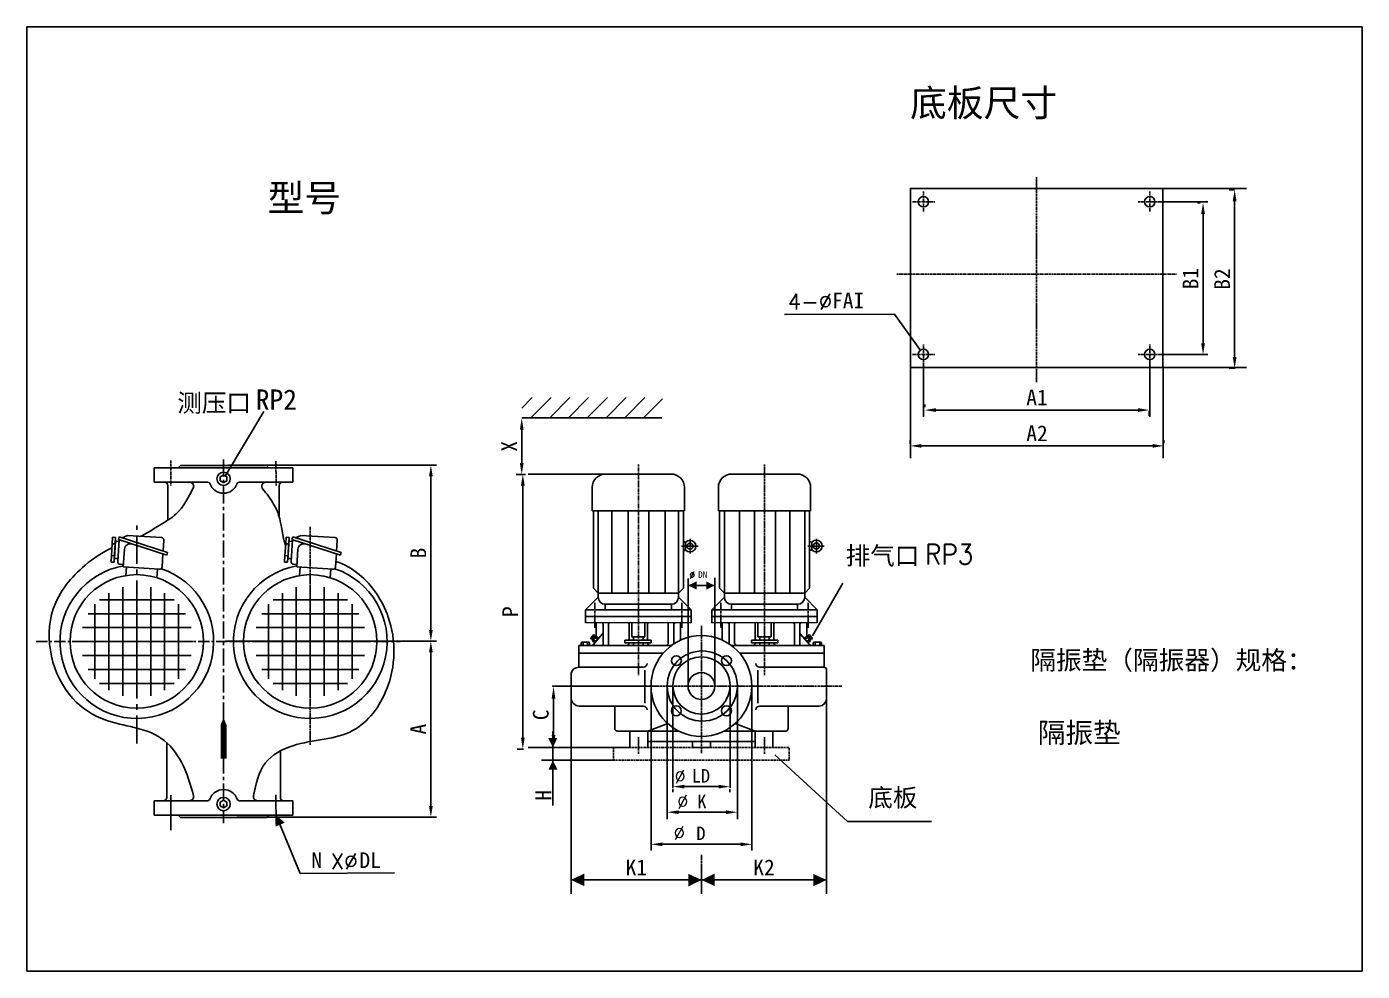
# Model space of a CAD drawing. Extents: x 1620 to 2878, y -792 to 791.
# Drawn here: x 2261.4 to 2558.4, y 570.2 to 780.2 of the extents above; entities that cross this region are included whole.
import ezdxf
from ezdxf.enums import TextEntityAlignment as Align

# ---------------------------------------------------------------- set-up
doc = ezdxf.new("R2010")
doc.units = 0
doc.header["$MEASUREMENT"] = 0
for name, pattern in [('ACAD_ISO05W100', [34, 24, -3, 0.5, -3, 0.5, -3]), ('CENTER', [2, 1.25, -0.25, 0.25, -0.25]), ('DASHED', [0.75, 0.5, -0.25])]:
    doc.linetypes.add(name, pattern=pattern)
doc.layers.get('0').update_dxf_attribs({"linetype": 'CONTINUOUS'})
doc.layers.get('DEFPOINTS').update_dxf_attribs({"linetype": 'CONTINUOUS'})
for name, color, linetype in [('2', 1, 'CONTINUOUS'), ('GEVACTIVE', 2, 'CONTINUOUS'), ('LAYER1', 7, 'ACAD_ISO05W100'), ('PMX0', 6, 'CONTINUOUS'), ('TEXT', 3, 'CONTINUOUS'), ('YHCENTER', 4, 'CENTER'), ('YHDIM', 1, 'CONTINUOUS'), ('YHSOLID', 7, 'CONTINUOUS')]:
    doc.layers.add(name, color=color, linetype=linetype)
doc.styles.add('HZTXT', font='txt.shx', dxfattribs={"bigfont": 'hztxt.shx'})
doc.styles.get("Standard").update_dxf_attribs({"font": 'SimSun.ttf', "width": 0.6})
doc.styles.add('TXT', font='txt.shx', dxfattribs={"width": 0.9})

# ---------------------------------------------------------------- blocks, each defined once
blk = doc.blocks.new('A2')
at = {"color": 1, "linetype": 'ByBlock', "ltscale": 0.2}
blk.add_solid([(-0.63, -0.307), (-0.63, 0.293), (0, 0)], dxfattribs=at)
at = {"layer": 'TEXT', "color": 1, "ltscale": 0.2}
blk.add_line((0, 0), (-1.081, 0), dxfattribs=at)

msp = doc.modelspace()

# ---------------------------------------------------------------- hatches: boundary and pattern name
at = {"layer": 'PMX0', "ltscale": 0.2}
h = msp.add_hatch(dxfattribs=at)
h.set_pattern_fill('ANSI31', color=256, scale=0.93, style=0)
h.set_pattern_definition([(45, (1836.2412, 226.9424), (-2.08791, 2.08791), [])])
h.paths.add_polyline_path([(2402.75829, 697.70691), (2371.50903, 697.70691), (2371.50903, 693.24718), (2402.75829, 693.24718)])

# ---------------------------------------------------------------- linework, layer by layer
for p, q in [((2558.39839, 780.17687), (2261.39839, 780.17687)), ((2261.39839, 780.17687), (2261.39839, 570.17687)), ((2558.39839, 570.17687), (2558.39839, 780.17687)), ((2513.71371, 707.33268), (2524.07168, 707.33268)), ((2261.39839, 570.17687), (2558.39839, 570.17687))]:
    msp.add_line(p, q)
at = {"color": 0, "linetype": 'ByBlock'}
for p, q in [((2514.08854, 744.21258), (2532.66369, 744.21258)), ((2529.95608, 743.89185), (2528.76156, 743.89185)), ((2513.71371, 741.26938), (2524.07168, 741.26938)), ((2522.36239, 741.04652), (2521.73739, 741.04652)), ((2429.88482, 716.21081), (2454.41011, 716.24435)), ((2454.41011, 716.24435), (2460.01796, 708.41741)), ((2460.70514, 707.33268), (2460.88514, 707.33268)), ((2460.79514, 707.24268), (2460.79514, 707.42268)), ((2522.36239, 707.28191), (2521.73739, 707.28191)), ((2457.89908, 704.32699), (2457.89908, 684.21873)), ((2460.79514, 705.02877), (2460.79514, 693.44476)), ((2511.12998, 706.11578), (2511.12998, 693.44476)), ((2514.08854, 704.38949), (2532.66369, 704.38949)), ((2514.13066, 704.32699), (2514.13066, 684.21873)), ((2530.14593, 704.24689), (2528.76156, 704.24689)), ((2461.09876, 695.57714), (2461.09876, 696.20214)), ((2384.81761, 693.24718), (2372.90741, 693.24718)), ((2511.02732, 694.70652), (2511.02732, 693.70214)), ((2457.87144, 687.42053), (2457.87144, 688.23521)), ((2514.25464, 687.61021), (2514.25464, 688.23521)), ((2306.27096, 682.71144), (2352.52493, 682.71144)), ((2371.10181, 680.65626), (2370.22733, 680.65626)), ((2372.34919, 680.65626), (2370.47681, 680.65626)), ((2378.20041, 680.70071), (2377.57541, 680.70071)), ((2307.03144, 643.57827), (2352.52493, 643.57827)), ((2400.16717, 633.59369), (2378.22392, 633.59369)), ((2400.22967, 633.53119), (2400.22967, 597.05725)), ((2403.83031, 633.53119), (2403.83031, 604.01363)), ((2405.06402, 633.53119), (2405.06402, 610.97)), ((2417.81687, 633.77345), (2417.81687, 610.97)), ((2419.42463, 633.53119), (2419.42463, 604.01363)), ((2422.65122, 633.53119), (2422.65122, 597.05725)), ((2371.85024, 619.58381), (2370.47681, 619.58381)), ((2395.47311, 619.89969), (2372.90741, 619.89969)), ((2391.84766, 619.89969), (2378.22392, 619.89969)), ((2405.10577, 610.74944), (2405.10577, 609.97979)), ((2417.74879, 610.70122), (2417.74879, 609.97979)), ((2403.85112, 605.49018), (2403.85112, 606.79021)), ((2419.43774, 605.63483), (2419.43774, 606.79021)), ((2308.17217, 604.44509), (2352.52493, 604.44509)), ((2400.28019, 598.83627), (2400.28019, 599.65413)), ((2422.67088, 599.02913), (2422.67088, 599.65413))]:
    msp.add_line(p, q, dxfattribs=at)
at = {"color": 1, "linetype": 'ByBlock', "ltscale": 0.2}
for p, q in [((2408.4612, 633.48906), (2408.4612, 657.5098)), ((2414.41969, 633.48906), (2414.41969, 657.68686)), ((2408.4612, 655.94107), (2414.41969, 655.94107)), ((2378.40392, 619.89969), (2378.40392, 617.09981)), ((2391.80553, 617.09981), (2375.89292, 617.09981)), ((2378.40392, 613.75181), (2378.40392, 607.05581))]:
    msp.add_line(p, q, dxfattribs=at)
at = {"color": 0, "linetype": 'ByBlock', "ltscale": 2.5}
msp.add_line((2305.51048, 643.57827), (2352.52493, 643.57827), dxfattribs=at)
at = {"color": 1, "linetype": 'ByBlock', "ltscale": 5}
for p, q in [((2382.44078, 633.71243), (2382.44078, 587.37819)), ((2439.24057, 633.99966), (2439.24057, 587.37819)), ((2411.46647, 593.38055), (2411.46647, 587.37819)), ((2387.09078, 590.47819), (2406.81647, 590.47819)), ((2416.11647, 590.47819), (2434.59057, 590.47819))]:
    msp.add_line(p, q, dxfattribs=at)
at = {"color": 0, "linetype": 'ByBlock'}
for points in [[(2460.04235, 708.43488), (2459.99357, 708.39993), (2460.12279, 708.27109)], [(2378.37392, 620.07969), (2378.43392, 620.07969), (2378.40392, 619.89969)]]:
    msp.add_solid(points, dxfattribs=at)
at = {"layer": '2', "ltscale": 5}
for p, q in [((2279.67434, 654.2774), (2279.67434, 632.67929)), ((2282.77434, 655.53859), (2282.77434, 631.4181)), ((2285.87434, 655.93064), (2285.87434, 631.02606)), ((2288.97434, 655.53859), (2288.97434, 631.4181)), ((2292.07434, 654.2774), (2292.07434, 632.67929)), ((2318.25473, 654.2774), (2318.25473, 632.67929)), ((2321.35473, 655.53859), (2321.35473, 631.4181)), ((2324.45473, 655.93064), (2324.45473, 631.02606)), ((2327.55473, 655.53859), (2327.55473, 631.4181)), ((2330.65473, 654.2774), (2330.65473, 632.67929)), ((2276.57434, 651.75902), (2276.57434, 635.19767)), ((2277.59367, 652.77835), (2294.15502, 652.77835)), ((2295.17434, 651.75902), (2295.17434, 635.19767)), ((2315.15473, 651.75902), (2315.15473, 635.19767)), ((2332.7354, 652.77835), (2316.17406, 652.77835)), ((2333.75473, 651.75902), (2333.75473, 635.19767)), ((2275.07529, 649.67835), (2296.6734, 649.67835)), ((2335.25378, 649.67835), (2313.65568, 649.67835)), ((2273.8141, 646.57835), (2297.93459, 646.57835)), ((2336.51498, 646.57835), (2312.39448, 646.57835)), ((2273.42205, 643.47835), (2298.32664, 643.47835)), ((2336.90702, 643.47835), (2312.00244, 643.47835)), ((2273.8141, 640.37835), (2297.93459, 640.37835)), ((2336.51498, 640.37835), (2312.39448, 640.37835)), ((2275.07529, 637.27835), (2296.6734, 637.27835)), ((2335.25378, 637.27835), (2313.65568, 637.27835)), ((2277.59367, 634.17835), (2294.15502, 634.17835)), ((2332.7354, 634.17835), (2316.17406, 634.17835))]:
    msp.add_line(p, q, dxfattribs=at)
at = {"layer": 'DEFPOINTS', "color": 0, "linetype": 'ByBlock', "ltscale": 0.2}
for p in [(2514.02604, 744.21258), (2513.65121, 741.26938), (2511.12998, 707.34681), (2513.65121, 707.33268), (2457.89908, 704.38949), (2460.79514, 705.09127), (2514.02604, 704.38949), (2514.13066, 704.38949), (2408.4612, 633.59369), (2414.41969, 633.59369), (2391.91016, 619.89969), (2378.40392, 617.09981), (2391.91016, 617.09981)]:
    msp.add_point(p, dxfattribs=at)
at = {"layer": 'DEFPOINTS', "color": 0, "linetype": 'ByBlock'}
for p in [(2514.02604, 744.21258), (2530.01156, 743.89185), (2530.58108, 743.89185), (2513.65121, 741.26938), (2522.98739, 741.04652), (2522.98739, 741.04652), (2460.12279, 708.27109), (2513.65121, 707.33268), (2522.98739, 707.28191), (2523.89168, 707.33268), (2457.89908, 704.38949), (2460.79514, 705.09127), (2461.46749, 706.39428), (2511.12998, 706.17828), (2514.02604, 704.38949), (2514.13066, 704.38949), (2530.77093, 704.24689), (2532.48369, 704.38949), (2511.02732, 695.33152), (2371.47733, 693.12002), (2371.47733, 693.12002), (2373.08741, 693.24718), (2379.10969, 693.42613), (2379.10969, 693.42613), (2384.88011, 693.24718), (2461.09876, 694.95214), (2511.02732, 694.95214), (2511.12998, 693.62476), (2457.87144, 686.79553), (2514.25464, 686.98521), (2514.25464, 686.98521), (2514.13066, 684.39873), (2305.64596, 682.71144), (2314.68951, 682.66167), (2351.27493, 682.71144), (2371.72681, 680.65626), (2371.72681, 680.65626), (2372.97419, 680.65626), (2378.82541, 680.70071), (2378.82541, 680.70071), (2379.10969, 680.70071), (2397.30714, 680.72261), (2397.41177, 680.72261), (2397.412, 680.72261), (2425.46912, 680.72261), (2304.88548, 643.57827), (2306.40644, 643.57827), (2344.49563, 643.47835), (2344.49563, 643.47835), (2351.27493, 643.57827), (2378.54113, 633.26402), (2378.82541, 633.26402), (2379.10969, 633.26402), (2400.22967, 633.59369), (2400.22967, 633.59369), (2403.83031, 633.59369), (2405.06402, 633.59369), (2417.81687, 633.83595), (2419.42463, 633.59369), (2422.65122, 633.59369), (2372.47524, 619.58381), (2373.08741, 619.89969), (2378.40392, 619.89969), (2378.54113, 620.19762), (2391.91016, 619.89969), (2395.53561, 619.89969), (2405.10577, 611.37444), (2417.74879, 611.32622), (2417.74879, 611.22979), (2417.81687, 611.15), (2307.54717, 604.44509), (2314.68951, 604.36104), (2403.83031, 604.19363), (2403.85112, 604.86518), (2419.43774, 605.54021), (2419.43774, 605.00983), (2400.28019, 598.21127), (2422.65122, 597.23725), (2422.67088, 598.40413), (2422.67088, 598.40413)]:
    msp.add_point(p, dxfattribs=at)
at = {"layer": 'DEFPOINTS', "color": 0, "linetype": 'ByBlock', "ltscale": 5}
for p in [(2439.24057, 633.99966), (2411.46647, 593.38055), (2411.46647, 593.38055), (2411.46647, 590.47819), (2439.24057, 590.47819)]:
    msp.add_point(p, dxfattribs=at)
at = {"layer": 'GEVACTIVE', "ltscale": 5}
for p, q in [((2289.74588, 682.10099), (2305.16454, 682.10099)), ((2289.74588, 678.92381), (2289.74588, 682.10099)), ((2295.633, 682.66167), (2295.07233, 682.10099)), ((2295.633, 682.66167), (2305.16454, 682.66167)), ((2314.68951, 682.66167), (2305.15797, 682.66167)), ((2320.57663, 682.10099), (2305.15797, 682.10099)), ((2314.68951, 682.66167), (2315.25019, 682.10099)), ((2320.57663, 678.92381), (2320.57663, 682.10099)), ((2390.14561, 680.72261), (2404.67793, 680.72261)), ((2432.73527, 680.72261), (2418.20296, 680.72261)), ((2289.74588, 678.92381), (2301.46425, 678.92381)), ((2292.76888, 678.17624), (2292.76888, 670.47275)), ((2301.68914, 678.92381), (2301.46425, 678.92381)), ((2320.57663, 678.92381), (2308.63993, 678.92381)), ((2317.5602, 678.17624), (2317.5602, 671.11042)), ((2387.15366, 672.53863), (2387.15366, 677.73066)), ((2407.66987, 677.73066), (2407.66987, 672.53863)), ((2415.21101, 677.73066), (2415.21101, 672.53863)), ((2435.72722, 672.53863), (2435.72722, 677.73066)), ((2407.66987, 672.53863), (2387.15366, 672.53863)), ((2387.40386, 655.32971), (2387.40386, 672.53863)), ((2388.47851, 653.35935), (2388.47851, 672.53863)), ((2391.51963, 654.25553), (2391.51963, 672.53863)), ((2395.15591, 654.34591), (2395.15591, 672.53863)), ((2399.76777, 654.25817), (2399.76777, 672.53951)), ((2403.40405, 654.25553), (2403.40405, 672.45178)), ((2406.34549, 653.35647), (2406.34549, 672.53863)), ((2407.41968, 672.53863), (2407.41968, 655.32971)), ((2415.21101, 672.53863), (2435.72722, 672.53863)), ((2415.46121, 672.53863), (2415.46121, 655.32971)), ((2416.53539, 653.35935), (2416.53539, 672.53863)), ((2416.53539, 653.35647), (2416.53539, 672.53863)), ((2419.90034, 654.34591), (2419.90034, 672.62901)), ((2423.27055, 654.25729), (2423.27055, 672.54039)), ((2427.88242, 654.34591), (2427.88242, 672.62901)), ((2431.07525, 654.25729), (2431.07525, 672.54039)), ((2434.40238, 653.35647), (2434.40238, 672.53863)), ((2434.40238, 653.35935), (2434.40238, 672.53863)), ((2435.47702, 655.32971), (2435.47702, 672.53863)), ((2280.41509, 665.22555), (2280.50358, 666.66211)), ((2280.50358, 666.66211), (2281.17694, 666.62063)), ((2280.83777, 661.11428), (2281.1493, 666.17179)), ((2281.17694, 666.62063), (2280.86542, 661.56312)), ((2280.89047, 661.96979), (2281.12712, 665.81183)), ((2281.12712, 665.81183), (2281.90471, 665.76393)), ((2281.92533, 666.09859), (2281.62693, 661.2542)), ((2281.9895, 666.76491), (2281.79045, 666.14945)), ((2281.79208, 666.15449), (2292.56419, 662.66953)), ((2281.9895, 666.76491), (2292.7397, 663.28703)), ((2283.80531, 667.05758), (2282.58983, 666.57076)), ((2283.80531, 667.05758), (2291.37183, 666.5915)), ((2291.8916, 666.0035), (2291.74411, 663.60912)), ((2318.99222, 665.22477), (2319.08071, 666.66133)), ((2319.08071, 666.66133), (2319.75407, 666.61985)), ((2319.4149, 661.1135), (2319.72642, 666.17101)), ((2319.75407, 666.61985), (2319.44254, 661.56234)), ((2319.46759, 661.96901), (2319.70425, 665.81104)), ((2319.70425, 665.81104), (2320.48184, 665.76314)), ((2320.50245, 666.0978), (2320.20405, 661.25341)), ((2320.56663, 666.76413), (2320.36758, 666.14867)), ((2320.36921, 666.15371), (2331.14131, 662.66874)), ((2320.56663, 666.76413), (2331.31683, 663.28624)), ((2322.38244, 667.05679), (2321.16695, 666.56997)), ((2322.38244, 667.05679), (2329.94896, 666.59072)), ((2330.46872, 666.00272), (2330.32124, 663.60833)), ((2407.8869, 665.54944), (2407.41968, 665.71222)), ((2407.8869, 665.54945), (2407.8869, 664.67901)), ((2435.97224, 665.57434), (2435.50463, 665.73601)), ((2435.97224, 665.57435), (2435.97431, 664.70391)), ((2280.25289, 662.59232), (2280.16441, 661.15576)), ((2280.22, 662.05837), (2280.25289, 662.59232)), ((2280.25289, 662.59232), (2280.41509, 665.22555)), ((2280.92626, 662.55084), (2280.25289, 662.59232)), ((2281.08846, 665.18407), (2280.41509, 665.22555)), ((2283.14749, 664.03227), (2282.88362, 660.06581)), ((2291.70339, 662.94801), (2291.51015, 660.08714)), ((2292.7397, 663.28703), (2292.56418, 662.66952)), ((2318.83002, 662.59154), (2318.74153, 661.15497)), ((2318.79713, 662.05758), (2318.83002, 662.59154)), ((2318.83002, 662.59154), (2318.99222, 665.22477)), ((2319.50338, 662.55006), (2318.83002, 662.59154)), ((2319.66558, 665.18329), (2318.99222, 665.22477)), ((2321.72462, 664.03149), (2321.46075, 660.06503)), ((2330.28052, 662.94723), (2330.08728, 660.08636)), ((2331.31683, 663.28624), (2331.14131, 662.66873)), ((2407.8869, 663.83238), (2407.41968, 663.66959)), ((2407.8869, 663.83237), (2407.8869, 664.70281)), ((2408.56001, 664.69091), (2409.26056, 664.69091)), ((2435.97632, 663.85728), (2435.50948, 663.69339)), ((2435.97632, 663.85727), (2435.97425, 664.72771)), ((2436.64739, 664.7174), (2437.34794, 664.71907)), ((2280.16441, 661.15576), (2280.83777, 661.11428)), ((2281.6401, 661.92362), (2280.89047, 661.96979)), ((2281.6401, 661.98952), (2281.6401, 661.1809)), ((2281.69797, 662.11783), (2281.69797, 661.98952)), ((2282.14669, 660.6662), (2282.92039, 660.61854)), ((2282.88362, 660.06581), (2290.92236, 659.57065)), ((2283.59918, 660.02174), (2283.47301, 658.12519)), ((2290.45975, 659.59915), (2290.32918, 657.63641)), ((2318.74153, 661.15497), (2319.4149, 661.1135)), ((2320.21722, 661.92283), (2319.46759, 661.96901)), ((2320.21722, 661.98874), (2320.21722, 661.18011)), ((2320.2751, 662.11705), (2320.2751, 661.98874)), ((2320.72382, 660.66541), (2321.49752, 660.61776)), ((2321.46075, 660.06503), (2329.49949, 659.56987)), ((2322.1763, 660.02095), (2322.05013, 658.12441)), ((2329.03688, 659.59837), (2328.90631, 657.63563)), ((2436.11889, 644.73511), (2442.92042, 656.42791)), ((2387.40386, 655.32971), (2388.47804, 654.25553)), ((2406.34549, 654.25553), (2388.47804, 654.25553)), ((2388.47851, 655.63006), (2388.47851, 653.35647)), ((2407.41968, 655.32971), (2406.34549, 654.25553)), ((2415.46121, 655.32971), (2416.53539, 654.25553)), ((2416.53539, 654.25553), (2434.40284, 654.25553)), ((2434.40238, 655.63006), (2434.40238, 653.35647)), ((2435.47702, 655.32971), (2434.40284, 654.25553)), ((2388.47851, 653.35647), (2385.68456, 650.55055)), ((2385.68456, 650.55055), (2409.13944, 650.55055)), ((2385.68456, 650.55055), (2385.68456, 649.08978)), ((2390.06309, 651.77189), (2404.76091, 651.77189)), ((2390.06309, 651.77189), (2390.06309, 650.55055)), ((2404.76044, 651.77189), (2404.76044, 650.55055)), ((2406.34549, 653.35647), (2409.13944, 650.55055)), ((2409.13944, 650.55055), (2409.13944, 649.08978)), ((2416.53539, 653.35647), (2413.74144, 650.55055)), ((2437.19633, 650.55055), (2413.74144, 650.55055)), ((2413.74144, 650.55055), (2413.74144, 649.08978)), ((2432.81779, 651.77189), (2418.11998, 651.77189)), ((2418.12044, 651.77189), (2418.12044, 650.55055)), ((2432.81779, 651.77189), (2432.81779, 650.55055)), ((2434.40238, 653.35647), (2437.19633, 650.55055)), ((2437.19633, 650.55055), (2437.19633, 649.08978)), ((2397.412, 649.08978), (2385.68456, 649.08978)), ((2407.79079, 649.08978), (2385.68456, 649.08978)), ((2385.68456, 649.08978), (2409.13944, 649.08978)), ((2385.68456, 649.08978), (2409.13944, 649.08978)), ((2385.68456, 649.08978), (2385.68456, 647.68248)), ((2409.13944, 647.68248), (2385.68456, 647.71032)), ((2388.03004, 647.68248), (2388.03004, 644.63922)), ((2395.3647, 647.71032), (2395.3647, 647.70818)), ((2395.94607, 644.51607), (2395.94607, 647.71032)), ((2397.412, 649.08978), (2400.42637, 649.08978)), ((2398.87793, 647.71032), (2398.87793, 644.51607)), ((2400.42637, 649.08978), (2406.3835, 649.08978)), ((2406.8164, 643.80641), (2406.8164, 647.68524)), ((2407.79079, 649.08978), (2409.13944, 649.08978)), ((2409.13944, 649.08978), (2407.79079, 649.08978)), ((2409.13944, 649.08978), (2409.13944, 647.68248)), ((2437.19633, 649.08978), (2413.74144, 649.08978)), ((2437.19633, 649.08978), (2413.74144, 649.08978)), ((2413.74144, 649.08978), (2415.0901, 649.08978)), ((2415.0901, 649.08978), (2413.74144, 649.08978)), ((2413.74144, 649.08978), (2413.74144, 647.68248)), ((2413.74144, 647.68248), (2437.19633, 647.71032)), ((2415.0901, 649.08978), (2437.19633, 649.08978)), ((2416.06449, 643.80641), (2416.06449, 647.68524)), ((2422.45452, 649.08978), (2416.49739, 649.08978)), ((2425.46888, 649.08978), (2422.45452, 649.08978)), ((2424.00295, 647.71032), (2424.00295, 644.51607)), ((2425.46888, 649.08978), (2437.19633, 649.08978)), ((2426.93481, 644.51607), (2426.93481, 647.71032)), ((2427.51618, 647.71032), (2427.51618, 647.70818)), ((2434.85084, 647.68248), (2434.85084, 644.63922)), ((2437.19633, 649.08978), (2437.19633, 647.68248)), ((2386.73905, 644.17275), (2387.11626, 644.60283)), ((2387.49347, 645.03291), (2387.11626, 644.60283)), ((2387.4737, 644.61348), (2387.27695, 644.78604)), ((2387.69022, 644.86034), (2387.31301, 644.43027)), ((2387.34352, 642.76751), (2389.46147, 645.18231)), ((2387.52546, 644.401), (2387.39088, 644.51904)), ((2387.8133, 644.72918), (2387.4476, 644.31222)), ((2387.49347, 645.03291), (2387.69022, 644.86034)), ((2388.04948, 644.66138), (2387.5544, 644.09692)), ((2387.98381, 644.57962), (2387.8133, 644.72918)), ((2388.58935, 644.18787), (2388.04948, 644.66138)), ((2389.55461, 647.3585), (2389.55461, 642.63968)), ((2389.55461, 647.33066), (2389.55461, 646.96831)), ((2390.74562, 642.63968), (2390.74562, 647.3585)), ((2395.3647, 647.3585), (2395.3647, 643.81581)), ((2395.94607, 644.51607), (2398.87793, 644.51607)), ((2396.35653, 643.81581), (2396.35653, 644.51607)), ((2398.46747, 644.51607), (2398.46747, 643.81581)), ((2399.4593, 647.3585), (2399.4593, 643.81581)), ((2404.07838, 643.22605), (2404.07838, 647.3585)), ((2405.26939, 647.33066), (2405.26939, 642.9915)), ((2417.6115, 647.33066), (2417.6115, 642.9915)), ((2418.80251, 643.22605), (2418.80251, 647.3585)), ((2423.42159, 647.3585), (2423.42159, 643.81581)), ((2426.93481, 644.51607), (2424.00295, 644.51607)), ((2424.41341, 644.51607), (2424.41341, 643.81581)), ((2426.52435, 643.81581), (2426.52435, 644.51607)), ((2427.51618, 647.3585), (2427.51618, 643.81581)), ((2432.13526, 642.63968), (2432.13526, 647.3585)), ((2433.32627, 647.3585), (2433.32627, 642.63968)), ((2433.32627, 647.33066), (2433.32627, 646.96831)), ((2435.53737, 642.76751), (2433.41941, 645.18231)), ((2434.29153, 644.18787), (2434.83141, 644.66138)), ((2434.83141, 644.66138), (2435.32648, 644.09692)), ((2434.89707, 644.57962), (2435.06759, 644.72918)), ((2435.06759, 644.72918), (2435.43329, 644.31222)), ((2435.38741, 645.03291), (2435.19066, 644.86034)), ((2435.19066, 644.86034), (2435.56787, 644.43027)), ((2435.35542, 644.401), (2435.49001, 644.51904)), ((2435.38741, 645.03291), (2435.76462, 644.60283)), ((2435.40718, 644.61348), (2435.60394, 644.78604)), ((2436.14183, 644.17275), (2435.76462, 644.60283)), ((2398.46747, 642.63968), (2384.16986, 642.63968)), ((2384.16986, 642.63968), (2386.2808, 642.63968)), ((2384.16986, 637.78572), (2384.16986, 642.63968)), ((2384.66241, 642.63968), (2386.60917, 642.63968)), ((2384.7045, 643.14426), (2384.70438, 643.14426)), ((2384.70438, 642.63968), (2384.70438, 643.14426)), ((2386.36003, 643.34521), (2384.90423, 643.34521)), ((2384.91155, 643.34521), (2386.36735, 643.34521)), ((2385.14693, 643.14426), (2385.14682, 643.14426)), ((2385.14693, 643.15037), (2385.14693, 642.63968)), ((2386.12465, 643.15037), (2386.12465, 642.63968)), ((2386.56708, 643.14426), (2386.56719, 643.14426)), ((2386.56719, 642.63968), (2386.56719, 643.14426)), ((2386.9358, 644.00019), (2386.73905, 644.17275)), ((2386.9358, 644.00019), (2387.31301, 644.43027)), ((2387.1597, 644.26705), (2386.96295, 644.43962)), ((2387.0819, 643.89527), (2387.4476, 644.31222)), ((2387.25242, 643.74571), (2387.0819, 643.89527)), ((2387.17992, 643.66995), (2387.675, 644.23441)), ((2387.7198, 643.19644), (2387.17992, 643.66995)), ((2387.36973, 644.22345), (2387.23515, 644.34149)), ((2387.95007, 643.45898), (2387.41019, 643.93249)), ((2388.35909, 643.92533), (2387.81921, 644.39884)), ((2394.43392, 643.22943), (2394.43392, 643.81581)), ((2394.43392, 643.81581), (2396.35653, 643.81581)), ((2396.35653, 643.22943), (2394.43392, 643.22943)), ((2395.3647, 643.22943), (2395.3647, 643.22605)), ((2395.67777, 643.22943), (2395.67777, 643.22605)), ((2396.35653, 643.81581), (2400.29764, 643.81581)), ((2400.29764, 643.22943), (2396.35653, 643.22943)), ((2396.35653, 642.63968), (2396.35653, 643.22943)), ((2398.46747, 643.22943), (2398.46747, 642.63968)), ((2404.8184, 642.63968), (2398.46747, 642.63968)), ((2399.14623, 643.22943), (2399.14623, 643.22605)), ((2399.4593, 643.22943), (2399.4593, 643.22605)), ((2400.29764, 643.81581), (2400.29764, 643.22943)), ((2436.60009, 642.63968), (2418.06248, 642.63968)), ((2419.38888, 642.63968), (2424.41341, 642.63968)), ((2426.52435, 643.81581), (2422.58325, 643.81581)), ((2422.58325, 643.81581), (2422.58325, 643.22943)), ((2422.58325, 643.22943), (2426.52435, 643.22943)), ((2423.42159, 643.22943), (2423.42159, 643.22605)), ((2423.73466, 643.22943), (2423.73466, 643.22605)), ((2424.41341, 643.22943), (2424.41341, 642.63968)), ((2424.41341, 642.63968), (2427.78948, 642.63968)), ((2428.44697, 643.81581), (2426.52435, 643.81581)), ((2426.52435, 643.22943), (2428.44697, 643.22943)), ((2426.52435, 642.63968), (2426.52435, 643.22943)), ((2427.20311, 643.22943), (2427.20311, 643.22605)), ((2427.51618, 643.22943), (2427.51618, 643.22605)), ((2430.702, 642.63968), (2427.78948, 642.63968)), ((2428.44697, 643.22943), (2428.44697, 643.81581)), ((2434.5218, 643.92533), (2435.06167, 644.39884)), ((2434.93082, 643.45898), (2435.47069, 643.93249)), ((2435.16108, 643.19644), (2435.70096, 643.66995)), ((2435.70096, 643.66995), (2435.20589, 644.23441)), ((2435.79898, 643.89527), (2435.43329, 644.31222)), ((2435.51115, 644.22345), (2435.64574, 644.34149)), ((2435.94508, 644.00019), (2435.56787, 644.43027)), ((2435.62846, 643.74571), (2435.79898, 643.89527)), ((2435.72775, 644.2363), (2435.9245, 644.40887)), ((2435.94508, 644.00019), (2436.14183, 644.17275)), ((2438.21847, 642.63968), (2436.27172, 642.63968)), ((2436.31381, 643.14426), (2436.31369, 643.14426)), ((2436.31369, 642.63968), (2436.31369, 643.14426)), ((2437.96933, 643.34521), (2436.51353, 643.34521)), ((2436.52086, 643.34521), (2437.97666, 643.34521)), ((2438.71103, 642.63968), (2436.60009, 642.63968)), ((2436.75624, 643.15037), (2436.75624, 642.63968)), ((2437.73396, 643.15037), (2437.73396, 642.63968)), ((2437.73396, 643.14426), (2437.73407, 643.14426)), ((2438.17639, 643.14426), (2438.1765, 643.14426)), ((2438.1765, 642.63968), (2438.1765, 643.14426)), ((2438.70155, 642.63968), (2438.70155, 637.78606)), ((2402.92088, 640.88056), (2384.17933, 640.88056)), ((2419.96, 640.88056), (2438.70155, 640.88056)), ((2382.44078, 630.9903), (2382.44078, 636.43456)), ((2398.53701, 637.78606), (2384.17911, 637.78606)), ((2398.87263, 637.10547), (2398.87263, 629.79874)), ((2424.00826, 637.10547), (2424.00826, 629.79874)), ((2424.34388, 637.78606), (2438.70178, 637.78606)), ((2439.24057, 637.24727), (2439.24057, 630.75204)), ((2398.53701, 629.14371), (2384.28738, 629.14371)), ((2392.15533, 629.14371), (2392.15533, 624.1301)), ((2424.34388, 629.14371), (2437.63223, 629.14371)), ((2430.72555, 629.14371), (2430.72555, 624.1301)), ((2399.51356, 623.59131), (2403.96847, 625.23599)), ((2423.36733, 623.59131), (2418.91241, 625.23599)), ((2292.5284, 608.84647), (2292.5284, 621.00949)), ((2406.37744, 623.59131), (2392.69412, 623.59131)), ((2395.53561, 619.89969), (2395.53561, 623.59304)), ((2399.51356, 619.89969), (2399.51356, 623.59131)), ((2399.51356, 621.28619), (2423.36733, 621.28619)), ((2409.45147, 619.89969), (2409.45147, 621.28619)), ((2413.42942, 619.89969), (2413.42942, 621.28619)), ((2430.18676, 623.59131), (2416.50344, 623.59131)), ((2423.36733, 619.89969), (2423.36733, 623.59131)), ((2427.34528, 619.89969), (2427.34528, 623.59304)), ((2317.80068, 608.84647), (2317.80068, 619.16158)), ((2409.45147, 619.89969), (2413.42942, 619.89969)), ((2316.84129, 602.91554), (2316.82842, 609.38123)), ((2289.74588, 608.0989), (2301.46425, 608.0989)), ((2289.74588, 608.0989), (2289.74588, 604.92172)), ((2301.68914, 608.0989), (2301.46425, 608.0989)), ((2320.57663, 608.0989), (2308.63993, 608.0989)), ((2320.57663, 608.0989), (2320.57663, 604.92172)), ((2289.74588, 604.92172), (2305.16454, 604.92172)), ((2295.633, 604.36104), (2295.07233, 604.92172)), ((2295.633, 604.36104), (2305.16454, 604.36104)), ((2320.57663, 604.92172), (2305.15797, 604.92172)), ((2314.68951, 604.36104), (2305.15797, 604.36104)), ((2314.68951, 604.36104), (2315.25019, 604.92172))]:
    msp.add_line(p, q, dxfattribs=at)
for points in [[(2457.89908, 704.38949), (2514.02604, 704.38949), (2514.02604, 744.21258), (2457.89908, 744.21258)], [(2304.43707, 679.23655), (2305.16454, 678.81654), (2305.89201, 679.23655), (2305.89201, 680.07655), (2305.16454, 680.49656), (2304.43707, 680.07655)], [(2304.43707, 607.78617), (2305.16454, 608.20617), (2305.89201, 607.78617), (2305.89201, 606.94616), (2305.16454, 606.52615), (2304.43707, 606.94616)]]:
    msp.add_lwpolyline(points, close=True, dxfattribs=at)
for centre, radius in [((2305.16454, 679.65655), 1.48293), ((2408.91028, 664.69091), 0.66872), ((2436.99766, 664.71824), 0.66872), ((2285.87434, 643.51301), 14.84239), ((2324.45147, 643.51222), 14.84239), ((2411.44044, 633.59369), 11.21077), ((2411.62747, 633.59369), 7.79716), ((2405.86814, 639.23235), 1.10268), ((2411.44044, 633.71482), 6.37758), ((2417.01275, 639.23235), 1.10268), ((2411.44044, 633.59369), 2.97924), ((2405.85673, 628.07975), 1.10268), ((2417.01275, 628.07975), 1.10268), ((2305.16454, 607.36616), 1.48293)]:
    msp.add_circle(centre, radius, dxfattribs=at)
for centre, radius, start, end in [((2390.14561, 677.73066), 2.99195, 90, 180), ((2404.67793, 677.73066), 2.99195, 0, 90), ((2418.20296, 677.73066), 2.99195, 90, 180), ((2432.73527, 677.73066), 2.99195, 0, 90), ((2292.0213, 678.17624), 0.74757, 360, 90), ((2297.59323, 677.98935), 0.93446, 349.6711867, 90), ((2301.68914, 678.46193), 0.46188, 18.9696893, 90), ((2305.16454, 679.65655), 3.2131, 198.9696893, 341.0303107), ((2308.63993, 678.46193), 0.46188, 90, 161.0303107), ((2314.61648, 677.99253), 0.93128, 90, 219.837461), ((2318.30777, 678.17624), 0.74757, 90, 180), ((2291.33771, 666.03762), 0.55493, 356.4752296, 86.4752296), ((2329.91484, 666.03684), 0.55493, 356.4752296, 86.4752296), ((2407.80251, 665.83757), 0.30024, 286.3257875, 314.0118779), ((2408.91028, 664.69091), 1.29413, 225.9881221, 134.0118779), ((2435.88717, 665.86227), 0.30024, 286.4617851, 314.1478755), ((2436.99766, 664.71824), 1.29413, 226.1241197, 134.1478755), ((2284.42817, 663.95339), 1.28311, 72.0777981, 176.4752296), ((2323.0053, 663.9526), 1.28311, 72.0777981, 176.4752296), ((2407.80251, 663.54424), 0.30024, 45.9881221, 73.6742125), ((2435.89261, 663.56895), 0.30024, 46.1241197, 73.8102101), ((2285.87434, 643.47835), 17.08828, 100.0252529, 71.5077909), ((2282.18081, 661.22008), 0.55493, 176.4752296, 266.4752296), ((2290.95648, 660.12454), 0.55493, 266.4752296, 356.1357942), ((2324.45147, 643.47756), 17.08828, 100.0252529, 71.5077909), ((2320.75794, 661.2193), 0.55493, 176.4752296, 266.4752296), ((2329.5336, 660.12375), 0.55493, 266.4752296, 356.1357942), ((2390.06309, 653.35647), 1.58459, 180, 270), ((2404.76091, 653.35647), 1.58459, 270, 0), ((2418.11998, 653.35647), 1.58459, 180, 270), ((2432.81779, 653.35647), 1.58459, 270, 0), ((2389.20279, 647.3585), 0.35182, 0, 90), ((2391.09745, 647.3585), 0.35182, 90, 180), ((2395.01288, 647.3585), 0.35182, 0, 90), ((2399.81112, 647.3585), 0.35182, 107.6913042, 180), ((2403.72655, 647.3585), 0.35182, 0, 69.8393611), ((2405.62121, 647.33066), 0.35182, 90, 180), ((2417.25967, 647.33066), 0.35182, 0, 90), ((2419.15433, 647.3585), 0.35182, 110.1606389, 180), ((2423.06977, 647.3585), 0.35182, 0, 72.3086958), ((2427.868, 647.3585), 0.35182, 90, 180), ((2431.78344, 647.3585), 0.35182, 0, 90), ((2433.6781, 647.3585), 0.35182, 90, 180), ((2389.17933, 645.42976), 0.37528, 318.7468987, 0), ((2433.70155, 645.42976), 0.37528, 180, 221.2531013), ((2387.06138, 643.01496), 0.37528, 270, 318.7468987), ((2394.77833, 643.22605), 0.58637, 270, 0), ((2400.04567, 643.22605), 0.58637, 180, 270), ((2403.492, 643.22605), 0.58637, 270, 0), ((2405.62121, 642.9915), 0.35182, 180, 186.0473448), ((2417.25967, 642.9915), 0.35182, 353.9526552, 0), ((2419.38888, 643.22605), 0.58637, 180, 270), ((2422.83522, 643.22605), 0.58637, 270, 0), ((2428.10255, 643.22605), 0.58637, 180, 270), ((2435.8195, 643.01496), 0.37528, 221.2531013, 270), ((2398.53701, 638.59023), 0.80417, 270, 0), ((2424.34388, 638.59023), 0.80417, 180, 270), ((2384.24309, 635.91007), 1.87708, 91.9467019, 163.7743233), ((2438.70178, 637.24727), 0.53879, 0, 90), ((2384.28738, 630.9903), 1.84659, 180, 270), ((2437.63223, 630.75204), 1.60834, 270, 0), ((2398.53701, 628.33954), 0.80417, 0, 90), ((2424.34388, 628.33954), 0.80417, 90, 180), ((2392.69412, 624.1301), 0.53879, 180, 270), ((2297.59323, 609.03336), 0.93446, 270, 10.3288133), ((2305.16454, 607.36616), 3.2131, 18.9696893, 161.0303107), ((2312.73233, 609.03018), 0.93128, 167.9790727, 270), ((2291.78083, 608.84647), 0.74757, 270, 0), ((2301.68914, 608.56078), 0.46188, 270, 341.0303107), ((2308.63993, 608.56078), 0.46188, 198.9696893, 270), ((2318.54825, 608.84647), 0.74757, 180, 270)]:
    msp.add_arc(centre, radius, start, end, dxfattribs=at)
for centre, major_axis, ratio, start_param, end_param in [((2384.92566, 643.14426), (0.21836, 0.0397), 0.905132418, -0.198246104, 2.943346549), ((2385.63579, 643.14732), (0.48892, 0), 0.404758016, -0.015429125, 3.157021779), ((2436.53497, 643.14426), (0.21836, 0.0397), 0.905132418, -0.198246104, 2.943346549)]:
    msp.add_ellipse(centre, major_axis=major_axis, ratio=ratio, start_param=start_param, end_param=end_param, dxfattribs=at)
at = {"layer": 'GEVACTIVE', "ltscale": 5, "extrusion": (0, 0, -1)}
for centre, major_axis, ratio, start_param, end_param in [((2386.34592, 643.14426), (-0.21836, 0.0397), 0.905132418, -0.198246104, 2.943346549), ((2437.2451, 643.14732), (-0.48892, 0), 0.404758016, -0.015429125, 3.157021779), ((2437.95523, 643.14426), (-0.21836, 0.0397), 0.905132418, -0.198246104, 2.943346549)]:
    msp.add_ellipse(centre, major_axis=major_axis, ratio=ratio, start_param=start_param, end_param=end_param, dxfattribs=at)
at = {"layer": 'GEVACTIVE', "ltscale": 5}
for points, knots in [([(2298.51256, 677.8218), (2297.42956, 675.62799), (2295.67496, 672.07369), (2290.87203, 669.3809), (2288.29129, 667.62212), (2286.81004, 666.92077), (2286.71796, 666.87817)], [0, 0, 0, 0, 2.673369729, 4.331243641, 6.075398514, 6.190455448, 6.190455448, 6.190455448, 6.190455448]), ([(2313.90138, 677.39594), (2314.32641, 676.88648), (2315.73942, 675.12633), (2318.03391, 671.34875), (2318.22635, 666.72013), (2318.9722, 664.89972)], [0.728276629, 0.728276629, 0.728276629, 0.728276629, 1.475958772, 3.2751241, 5.710647714, 5.710647714, 5.710647714, 5.710647714]), ([(2280.3603, 664.33609), (2278.23208, 663.30802), (2272.86412, 659.76669), (2264.03776, 649.08474), (2267.76251, 632.41406), (2279.87936, 624.66895), (2290.36014, 624.34706), (2296.45871, 616.49322), (2297.81058, 611.69333), (2298.51256, 609.20091)], [8.763018523, 8.763018523, 8.763018523, 8.763018523, 11.427637964, 15.955376536, 23.610453549, 26.861819335, 31.75934435, 34.462856073, 37.383070404, 37.383070404, 37.383070404, 37.383070404]), ([(2330.16798, 661.28116), (2332.07274, 660.66687), (2337.05368, 657.80518), (2343.65841, 647.88995), (2343.41664, 633.74332), (2334.32504, 621.48102), (2322.42981, 621.86458), (2313.4828, 616.99758), (2312.38147, 611.85401), (2311.82147, 609.22414)], [10.670849661, 10.670849661, 10.670849661, 10.670849661, 12.959022459, 17.282240618, 23.329468301, 27.780347574, 33.010444138, 35.797257753, 38.708898417, 38.708898417, 38.708898417, 38.708898417])]:
    msp.add_open_spline(points, degree=3, knots=knots, dxfattribs=at)
at = {"layer": 'LAYER1', "color": 2, "linetype": 'DASHED', "ltscale": 0.2}
msp.add_lwpolyline([(2391.91016, 617.09981), (2430.97073, 617.09981), (2430.97073, 619.89969), (2391.91016, 619.89969)], close=True, dxfattribs=at)
at = {"layer": 'YHCENTER', "ltscale": 0.35}
msp.add_line((2485.96256, 746.72468), (2485.96256, 701.11629), dxfattribs=at)
at = {"layer": 'YHCENTER', "ltscale": 0.2}
for p, q in [((2460.79514, 743.51079), (2460.79514, 738.9997)), ((2511.12998, 743.51079), (2511.12998, 738.9997)), ((2463.34128, 741.26938), (2458.27391, 741.26938)), ((2508.58384, 741.26938), (2513.65121, 741.26938)), ((2517.09501, 725.1485), (2454.89912, 725.1485)), ((2463.34128, 707.33268), (2458.27391, 707.33268)), ((2460.79514, 705.09127), (2460.79514, 709.60236)), ((2508.58384, 707.33268), (2513.65121, 707.33268)), ((2511.12998, 705.09127), (2511.12998, 709.60236)), ((2293.48374, 678.17624), (2293.48374, 683.7226)), ((2316.84129, 678.20334), (2316.82842, 683.74969))]:
    msp.add_line(p, q, dxfattribs=at)
at = {"layer": 'YHCENTER', "ltscale": 3}
msp.add_line((2305.16454, 683.93026), (2305.16454, 603.13535), dxfattribs=at)
at = {"layer": 'YHCENTER', "ltscale": 0.1}
msp.add_line((2397.412, 635.98499), (2397.412, 682.81947), dxfattribs=at)
at = {"layer": 'YHCENTER', "ltscale": 0.4}
for p, q in [((2425.46888, 635.98499), (2425.46888, 682.81947)), ((2324.45473, 620.4852), (2324.45473, 669.01316)), ((2408.91028, 663.04859), (2408.91028, 666.30962)), ((2437.00156, 663.07592), (2436.99382, 666.33694)), ((2410.67878, 664.69091), (2406.95403, 664.69091)), ((2438.76615, 664.72243), (2435.04141, 664.71359)), ((2387.73552, 646.55801), (2387.70825, 652.19326)), ((2407.08848, 646.55801), (2407.11575, 652.19326)), ((2415.79241, 646.55801), (2415.76513, 652.19326)), ((2435.14536, 646.55801), (2435.17264, 652.19326)), ((2411.47065, 618.67254), (2411.47532, 647.00625)), ((2442.6641, 633.59369), (2397.98764, 633.59369)), ((2397.412, 618.50171), (2397.412, 622.28283)), ((2425.46888, 618.50171), (2425.46888, 622.28283)), ((2411.46647, 593.38055), (2411.46692, 596.07561))]:
    msp.add_line(p, q, dxfattribs=at)
at = {"layer": 'YHCENTER', "ltscale": 5}
msp.add_line((2285.87434, 620.78662), (2285.87434, 669.31457), dxfattribs=at)
at = {"layer": 'YHCENTER', "ltscale": 2}
msp.add_line((2263.51573, 643.47835), (2344.49563, 643.47835), dxfattribs=at)
at = {"layer": 'YHDIM'}
for p, q in [((2530.01156, 706.74689), (2530.01156, 741.39185)), ((2522.98739, 709.78191), (2522.98739, 738.54652)), ((2463.59876, 694.95214), (2508.52732, 694.95214)), ((2371.47733, 683.15626), (2371.47733, 690.62002)), ((2460.37144, 686.98521), (2511.75464, 686.98521)), ((2351.27493, 646.07827), (2351.27493, 680.21144)), ((2397.34927, 680.72261), (2372.90741, 680.72261)), ((2371.72681, 622.08381), (2371.72681, 678.15626)), ((2351.27493, 606.94509), (2351.27493, 641.07827)), ((2378.54113, 622.69762), (2378.54113, 630.76402)), ((2407.60577, 611.22979), (2415.24879, 611.22979)), ((2406.35112, 605.54021), (2416.93774, 605.54021)), ((2402.78019, 598.40413), (2420.17088, 598.40413))]:
    msp.add_line(p, q, dxfattribs=at)
at = {"layer": 'YHDIM', "ltscale": 0.2}
for p, q in [((2305.52514, 680.25102), (2314.16109, 694.64159)), ((2427.72804, 618.30156), (2443.89072, 603.48876)), ((2293.48374, 601.55121), (2293.48374, 609.35415)), ((2443.89072, 603.48876), (2462.62689, 603.48876))]:
    msp.add_line(p, q, dxfattribs=at)
at = {"layer": 'YHDIM', "color": 1, "ltscale": 0.2}
msp.add_lwpolyline([(2318.3876, 601.22215), (2322.21257, 591.92595), (2343.20463, 592.03407)], dxfattribs=at)
at = {"layer": 'YHDIM'}
for points in [[(2529.59489, 741.39185), (2530.42822, 741.39185), (2530.01156, 743.89185)], [(2522.57072, 738.54652), (2523.40405, 738.54652), (2522.98739, 741.04652)], [(2522.57072, 709.78191), (2523.40405, 709.78191), (2522.98739, 707.28191)], [(2529.59489, 706.74689), (2530.42822, 706.74689), (2530.01156, 704.24689)], [(2463.59876, 695.36881), (2463.59876, 694.53548), (2461.09876, 694.95214)], [(2508.52732, 695.36881), (2508.52732, 694.53548), (2511.02732, 694.95214)], [(2371.06066, 690.62002), (2371.894, 690.62002), (2371.47733, 693.12002)], [(2460.37144, 687.40188), (2460.37144, 686.56855), (2457.87144, 686.98521)], [(2511.75464, 687.40188), (2511.75464, 686.56855), (2514.25464, 686.98521)], [(2371.06066, 683.15626), (2371.894, 683.15626), (2371.47733, 680.65626)], [(2350.85826, 680.21144), (2351.6916, 680.21144), (2351.27493, 682.71144)], [(2371.31014, 678.15626), (2372.14348, 678.15626), (2371.72681, 680.65626)], [(2350.85826, 646.07827), (2351.6916, 646.07827), (2351.27493, 643.57827)], [(2350.85826, 641.07827), (2351.6916, 641.07827), (2351.27493, 643.57827)], [(2378.12446, 630.76402), (2378.9578, 630.76402), (2378.55652, 633.57436)], [(2371.31014, 622.08381), (2372.14348, 622.08381), (2371.72681, 619.58381)], [(2378.12446, 622.69762), (2378.9578, 622.69762), (2378.54113, 620.19762)], [(2407.60577, 611.64645), (2407.60577, 610.81312), (2405.10577, 611.22979)], [(2415.24879, 611.64645), (2415.24879, 610.81312), (2417.74879, 611.22979)], [(2350.85826, 606.94509), (2351.6916, 606.94509), (2351.27493, 604.44509)], [(2406.35112, 605.95688), (2406.35112, 605.12354), (2403.85112, 605.54021)], [(2416.93774, 605.95688), (2416.93774, 605.12354), (2419.43774, 605.54021)], [(2402.78019, 598.8208), (2402.78019, 597.98747), (2400.28019, 598.40413)], [(2420.17088, 598.8208), (2420.17088, 597.98747), (2422.67088, 598.40413)]]:
    msp.add_solid(points, dxfattribs=at)
at = {"layer": 'YHSOLID', "ltscale": 0.2}
msp.add_line((2371.50903, 693.24718), (2402.63556, 693.24718), dxfattribs=at)
at = {"layer": 'YHSOLID', "color": 3, "ltscale": 0.2}
msp.add_lwpolyline([(2305.16454, 617.47074, 1.3392, 1.3392, 0), (2305.16454, 622.8044, 3.0132, 0, 0), (2305.16454, 626.61964, 0, 0, 0)], format="xyseb", dxfattribs=at)
at = {"layer": 'YHSOLID', "ltscale": 0.2}
for centre in [(2460.79514, 741.26938), (2511.12998, 741.26938), (2460.79514, 707.33268), (2511.12998, 707.33268)]:
    msp.add_circle(centre, 1.1544, dxfattribs=at)
msp.add_arc((2430.18676, 624.1301), 0.53879, 270, 360, dxfattribs=at)

# ---------------------------------------------------------------- block references
at = {"color": 1, "linetype": 'ByBlock', "ltscale": 0.2}
for p, xscale, yscale, zscale, rotation in [((2408.4612, 655.94107), 3.01319999999987, 3.013199999999983, 3.0132, 180), ((2378.40392, 619.89969), 3.348000000000013, 3.348000000000013, 3.348, 270), ((2378.40392, 617.09981), 3.348000000000013, 3.348000000000013, 3.348, 90)]:
    msp.add_blockref('A2', p, dxfattribs=dict(at, xscale=xscale, yscale=yscale, zscale=zscale, rotation=rotation))
at = {"color": 1, "linetype": 'ByBlock', "ltscale": 0.2, "xscale": 3.01319999999987, "yscale": 3.013199999999983, "zscale": 3.0132}
msp.add_blockref('A2', (2414.41969, 655.94107), dxfattribs=at)
at = {"color": 1, "linetype": 'ByBlock', "ltscale": 5, "xscale": 4.650000000000091, "yscale": 4.649999999999977, "zscale": 4.65, "rotation": 180}
for p in [(2382.44078, 590.47819), (2411.46647, 590.47819)]:
    msp.add_blockref('A2', p, dxfattribs=at)
at = {"color": 1, "linetype": 'ByBlock', "ltscale": 5, "xscale": 4.650000000000091, "yscale": 4.649999999999977, "zscale": 4.65}
for p in [(2411.46647, 590.47819), (2439.24057, 590.47819)]:
    msp.add_blockref('A2', p, dxfattribs=at)
at = {"layer": 'YHDIM', "color": 1, "ltscale": 0.2, "xscale": 3.719999999999997, "yscale": 3.720000000000027, "zscale": 3.72, "rotation": 112.9839796927729}
msp.add_blockref('A2', (2316.8178, 604.92325), dxfattribs=at)

# ---------------------------------------------------------------- texts
at = {"style": 'HZTXT'}
for s, p in [('4-%%c', (2430.64847, 717.31297)), ('X%%c', (2329.00589, 592.86373))]:
    msp.add_text(s, height=3.5, dxfattribs=at).set_placement(p)
for tag, p in [('B1', (2522.98739, 724.16422)), ('B2', (2530.01156, 724.06937)), ('X', (2371.47733, 686.88814)), ('B', (2351.27493, 663.14485)), ('P', (2371.72681, 650.12003)), ('C', (2378.51129, 627.19157)), ('A', (2351.27493, 624.01168))]:
    msp.add_attdef(tag, text='', height=3.5, rotation=90).set_placement(p, align=Align.BOTTOM_CENTER)
msp.add_attdef('FAI', text='', height=3.5).set_placement((2440.49111, 716.50962), align=Align.BOTTOM_LEFT)
for tag, p, height in [('RP2', (2312.32524, 695.03466), 4.5), ('N', (2324.70612, 593.12157), 3.5), ('DL', (2335.39948, 593.11263), 3.5)]:
    msp.add_attdef(tag, p, '', height=height)
for tag, height, p in [('A1', 3.5, (2486.06304, 694.95214)), ('A2', 3.5, (2486.06304, 686.98521)), ('DN', 1.5, (2411.73458, 657.13867)), ('LD', 3, (2411.33079, 611.22977)), ('K', 3, (2411.52379, 605.54017)), ('D', 3, (2411.33079, 598.45237)), ('K1', 3.5, (2396.95363, 590.47819)), ('K2', 3.5, (2425.35352, 590.47819))]:
    msp.add_attdef(tag, text='', height=height).set_placement(p, align=Align.BOTTOM_CENTER)
at = {"style": 'TXT', "width": 0.9}
msp.add_attdef('RP3', (2461.13379, 660.61577), '', height=4.5, dxfattribs=at)
msp.add_attdef('H', (2378.03829, 608.11117), '', height=3.5, rotation=90)
at = {"layer": 'YHDIM', "color": 3, "ltscale": 0.2}
for s, height, p in [('底板尺寸', 6, (2457.82449, 760.24254)), ('测压口', 4, (2294.88654, 694.54792)), ('排气口', 4, (2443.52031, 660.56799)), (' 隔振垫（隔振器）规格：', 4.185, (2481.72987, 637.25449)), ('底板', 4, (2448.55822, 606.79236))]:
    msp.add_text(s, height=height, dxfattribs=at).set_placement(p)
at = {"layer": 'YHDIM', "style": 'HZTXT'}
for height, p in [(1.5, (2408.74821, 657.52301)), (3, (2405.41486, 611.98939)), (3, (2406.00881, 606.3938)), (3, (2405.24516, 599.4417))]:
    msp.add_text('%%c', height=height, dxfattribs=at).set_placement(p)
at = {"layer": 'YHDIM'}
for tag, p, height in [('型号', (2314.94499, 739.11347), 6), ('隔振垫', (2486.24099, 620.96227), 4.5)]:
    msp.add_attdef(tag, p, '', height=height, dxfattribs=at)

doc.saveas('drawing.dxf')
